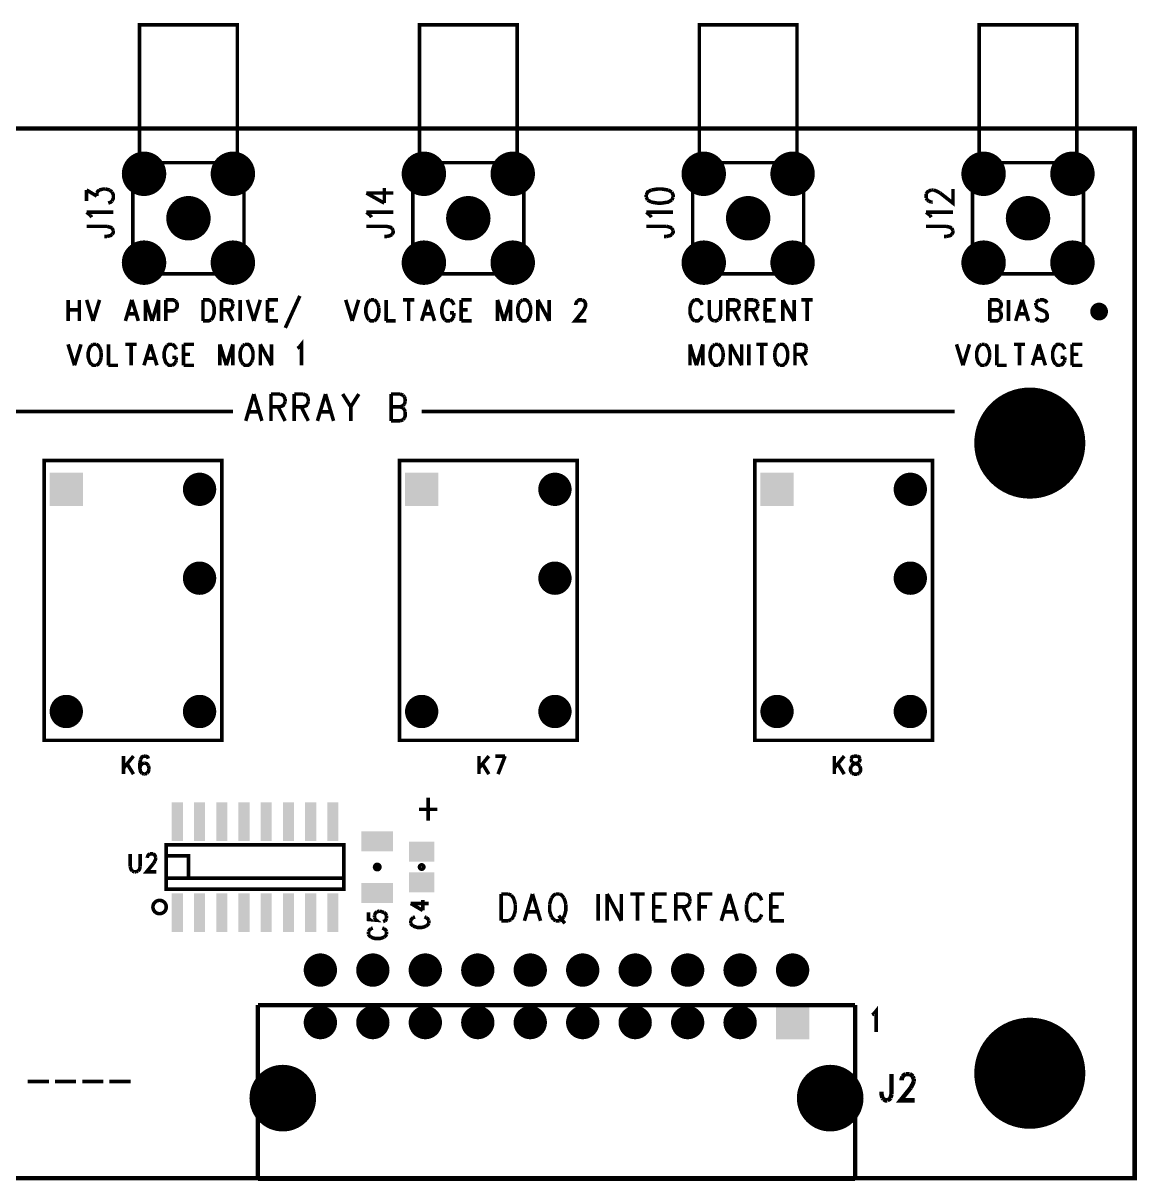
# Model space of a CAD drawing. Extents: x 7.99 to 15.49, y 7.55 to 10.6.
# Drawn here: x 12.978 to 15.485, y 7.994 to 10.599 of the extents above; entities that cross this region are included whole.
import ezdxf

# ---------------------------------------------------------------- set-up
doc = ezdxf.new("R2010")
doc.units = 0
doc.layers.get('0').update_dxf_attribs({"linetype": 'CONTINUOUS'})
doc.layers.add('ASSEMBLY_PHO', color=7, linetype='CONTINUOUS')

# ---------------------------------------------------------------- blocks, each defined once
blk = doc.blocks.new('ROUND_2')
at = {"const_width": 0.05}
blk.add_lwpolyline([(-0.025, 0, 1), (0.025, 0, 1)], format="xyb", close=True, dxfattribs=at)
blk = doc.blocks.new('SQUARE_3')
blk.add_solid([(-0.0375, -0.0375), (-0.0375, 0.0375), (0.0375, -0.0375), (0.0375, 0.0375)])
blk = doc.blocks.new('ROUND_4')
at = {"const_width": 0.0375}
blk.add_lwpolyline([(-0.01875, 0, 1), (0.01875, 0, 1)], format="xyb", close=True, dxfattribs=at)
blk = doc.blocks.new('ROUND_13')
at = {"const_width": 0.075}
blk.add_lwpolyline([(-0.0375, 0, 1), (0.0375, 0, 1)], format="xyb", close=True, dxfattribs=at)
blk = doc.blocks.new('ROUND_25')
at = {"const_width": 0.02}
blk.add_lwpolyline([(-0.01, 0, 1), (0.01, 0, 1)], format="xyb", close=True, dxfattribs=at)
blk = doc.blocks.new('RECTANGLE_72')
blk.add_solid([(-0.0355, -0.0225), (-0.0355, 0.0225), (0.0355, -0.0225), (0.0355, 0.0225)])
blk = doc.blocks.new('RECTANGLE_83')
blk.add_solid([(-0.0285, -0.0225), (-0.0285, 0.0225), (0.0285, -0.0225), (0.0285, 0.0225)])
blk = doc.blocks.new('ROUND_184')
at = {"const_width": 0.125}
blk.add_lwpolyline([(-0.0625, 0, 1), (0.0625, 0, 1)], format="xyb", close=True, dxfattribs=at)
blk = doc.blocks.new('RECTANGLE_200')
blk.add_solid([(-0.0125, -0.0435), (-0.0125, 0.0435), (0.0125, -0.0435), (0.0125, 0.0435)])

msp = doc.modelspace()

# ---------------------------------------------------------------- linework, layer by layer
at = {"layer": 'ASSEMBLY_PHO'}
for points, const_width in [([(13.24, 10.285), (13.24, 10.595), (13.46, 10.595), (13.46, 10.28401)], 0.008), ([(13.87, 10.285), (13.87, 10.595), (14.09, 10.595), (14.09, 10.28401)], 0.008), ([(14.5, 10.285), (14.5, 10.595), (14.72, 10.595), (14.72, 10.28401)], 0.008), ([(15.13, 10.285), (15.13, 10.595), (15.35, 10.595), (15.35, 10.28401)], 0.008), ([(8, 8), (15.48, 8), (15.48, 10.362), (8, 10.362), (8, 8)], 0.01), ([(13.225, 10.035), (13.225, 10.285), (13.475, 10.285), (13.475, 10.035), (13.225, 10.035)], 0.008), ([(13.855, 10.035), (13.855, 10.285), (14.105, 10.285), (14.105, 10.035), (13.855, 10.035)], 0.008), ([(14.485, 10.035), (14.485, 10.285), (14.735, 10.285), (14.735, 10.035), (14.485, 10.035)], 0.008), ([(15.115, 10.035), (15.115, 10.285), (15.365, 10.285), (15.365, 10.035), (15.115, 10.035)], 0.008), ([(13.12062, 10.19854), (13.12062, 10.22354)], 0.008), ([(13.12062, 10.22354), (13.14362, 10.2099)], 0.008), ([(13.14362, 10.21672), (13.1465, 10.22127), (13.14937, 10.22354)], 0.008), ([(13.14362, 10.2099), (13.14362, 10.21672)], 0.008), ([(13.14937, 10.22354), (13.158, 10.22581)], 0.008), ([(13.158, 10.22581), (13.16375, 10.22581)], 0.008), ([(13.16375, 10.22581), (13.17237, 10.22354)], 0.008), ([(13.17237, 10.22354), (13.17812, 10.219)], 0.008), ([(13.17812, 10.219), (13.181, 10.21218), (13.181, 10.20536), (13.17812, 10.19854)], 0.008), ([(13.75062, 10.21672), (13.79087, 10.194)], 0.008), ([(13.75062, 10.21672), (13.811, 10.21672)], 0.008), ([(13.79087, 10.194), (13.79087, 10.22809)], 0.008), ([(14.39212, 10.22354), (14.3835, 10.219), (14.38062, 10.21218)], 0.008), ([(14.38062, 10.21218), (14.38062, 10.20763)], 0.008), ([(14.4065, 10.22581), (14.39212, 10.22354)], 0.008), ([(14.41512, 10.22581), (14.4065, 10.22581)], 0.008), ([(14.4295, 10.22354), (14.41512, 10.22581)], 0.008), ([(14.43812, 10.219), (14.4295, 10.22354)], 0.008), ([(14.441, 10.20763), (14.441, 10.21218), (14.43812, 10.219)], 0.008), ([(15.01062, 10.21445), (15.0135, 10.219), (15.01637, 10.22127)], 0.008), ([(15.01062, 10.20536), (15.01062, 10.21445)], 0.008), ([(15.01637, 10.22127), (15.02212, 10.22354)], 0.008), ([(15.02212, 10.22354), (15.02787, 10.22354)], 0.008), ([(15.02787, 10.22354), (15.03362, 10.22127)], 0.008), ([(15.03362, 10.22127), (15.04225, 10.21672)], 0.008), ([(15.04225, 10.21672), (15.071, 10.194), (15.071, 10.22581)], 0.008), ([(13.17812, 10.19854), (13.17525, 10.19627), (13.1695, 10.194)], 0.008), ([(14.38062, 10.20763), (14.3835, 10.20081)], 0.008), ([(14.3835, 10.20081), (14.39212, 10.19627)], 0.008), ([(14.39212, 10.19627), (14.4065, 10.194), (14.41512, 10.194)], 0.008), ([(14.41512, 10.194), (14.4295, 10.19627), (14.43812, 10.20081)], 0.008), ([(14.43812, 10.20081), (14.441, 10.20763)], 0.008), ([(15.0135, 10.20081), (15.01062, 10.20536)], 0.008), ([(15.01637, 10.19854), (15.0135, 10.20081)], 0.008), ([(15.02212, 10.19627), (15.01637, 10.19854)], 0.008), ([(15.025, 10.19627), (15.02212, 10.19627)], 0.008), ([(13.12925, 10.16672), (13.12062, 10.17354)], 0.008), ([(13.12062, 10.17354), (13.181, 10.17354)], 0.008), ([(13.13212, 10.16218), (13.12925, 10.16672)], 0.008), ([(13.75925, 10.16672), (13.75062, 10.17354)], 0.008), ([(13.75062, 10.17354), (13.811, 10.17354)], 0.008), ([(13.76212, 10.16218), (13.75925, 10.16672)], 0.008), ([(14.38925, 10.16672), (14.38062, 10.17354)], 0.008), ([(14.38062, 10.17354), (14.441, 10.17354)], 0.008), ([(14.39212, 10.16218), (14.38925, 10.16672)], 0.008), ([(15.01925, 10.16672), (15.01062, 10.17354)], 0.008), ([(15.01062, 10.17354), (15.071, 10.17354)], 0.008), ([(15.02212, 10.16218), (15.01925, 10.16672)], 0.008), ([(13.12062, 10.14172), (13.16662, 10.14172)], 0.008), ([(13.16662, 10.14172), (13.17525, 10.13945), (13.17812, 10.13718)], 0.008), ([(13.17812, 10.13718), (13.181, 10.13263)], 0.008), ([(13.181, 10.13263), (13.181, 10.12809), (13.17812, 10.12354)], 0.008), ([(13.75062, 10.14172), (13.79662, 10.14172)], 0.008), ([(13.79662, 10.14172), (13.80525, 10.13945), (13.80812, 10.13718)], 0.008), ([(13.80812, 10.13718), (13.811, 10.13263)], 0.008), ([(13.811, 10.13263), (13.811, 10.12809), (13.80812, 10.12354)], 0.008), ([(14.38062, 10.14172), (14.42662, 10.14172)], 0.008), ([(14.42662, 10.14172), (14.43525, 10.13945), (14.43812, 10.13718)], 0.008), ([(14.43812, 10.13718), (14.441, 10.13263)], 0.008), ([(14.441, 10.13263), (14.441, 10.12809), (14.43812, 10.12354)], 0.008), ([(15.01062, 10.14172), (15.05662, 10.14172)], 0.008), ([(15.05662, 10.14172), (15.06525, 10.13945), (15.06812, 10.13718)], 0.008), ([(15.06812, 10.13718), (15.071, 10.13263)], 0.008), ([(15.071, 10.13263), (15.071, 10.12809), (15.06812, 10.12354)], 0.008), ([(13.16662, 10.119), (13.16087, 10.119)], 0.008), ([(13.17812, 10.12354), (13.17525, 10.12127), (13.16662, 10.119)], 0.008), ([(13.79662, 10.119), (13.79087, 10.119)], 0.008), ([(13.80812, 10.12354), (13.80525, 10.12127), (13.79662, 10.119)], 0.008), ([(14.42662, 10.119), (14.42087, 10.119)], 0.008), ([(14.43812, 10.12354), (14.43525, 10.12127), (14.42662, 10.119)], 0.008), ([(15.05662, 10.119), (15.05087, 10.119)], 0.008), ([(15.06812, 10.12354), (15.06525, 10.12127), (15.05662, 10.119)], 0.008), ([(13.45, 9.725), (11.9, 9.725), (11.9, 10.05)], 0.008), ([(13.079, 9.97625), (13.079, 9.929)], 0.008), ([(13.10445, 9.97625), (13.10445, 9.929)], 0.008), ([(13.12081, 9.97625), (13.13536, 9.929)], 0.008), ([(13.1499, 9.97625), (13.13536, 9.929)], 0.008), ([(13.22263, 9.97625), (13.20809, 9.929)], 0.008), ([(13.22263, 9.97625), (13.23718, 9.929)], 0.008), ([(13.25354, 9.97625), (13.25354, 9.929)], 0.008), ([(13.25354, 9.97625), (13.26809, 9.929)], 0.008), ([(13.28263, 9.97625), (13.26809, 9.929)], 0.008), ([(13.28263, 9.97625), (13.28263, 9.929)], 0.008), ([(13.299, 9.97625), (13.299, 9.929)], 0.008), ([(13.299, 9.97625), (13.31536, 9.97625), (13.32081, 9.974)], 0.008), ([(13.32081, 9.974), (13.32263, 9.97175)], 0.008), ([(13.38263, 9.97625), (13.38263, 9.929)], 0.008), ([(13.38263, 9.97625), (13.39536, 9.97625), (13.40081, 9.974)], 0.008), ([(13.40081, 9.974), (13.40445, 9.9695), (13.40627, 9.965), (13.40809, 9.95825), (13.40809, 9.947), (13.40627, 9.94025), (13.40445, 9.93575), (13.40081, 9.93125)], 0.008), ([(13.42445, 9.97625), (13.42445, 9.929)], 0.008), ([(13.42445, 9.97625), (13.44081, 9.97625)], 0.008), ([(13.44081, 9.97625), (13.44627, 9.974), (13.44809, 9.97175), (13.4499, 9.96725)], 0.008), ([(13.46627, 9.97625), (13.46627, 9.929)], 0.008), ([(13.48263, 9.97625), (13.49718, 9.929)], 0.008), ([(13.51172, 9.97625), (13.49718, 9.929)], 0.008), ([(13.52809, 9.97625), (13.52809, 9.929)], 0.008), ([(13.52809, 9.97625), (13.55172, 9.97625)], 0.008), ([(13.60081, 9.98525), (13.56809, 9.91325)], 0.008), ([(13.704, 9.97625), (13.71854, 9.929)], 0.008), ([(13.73309, 9.97625), (13.71854, 9.929)], 0.008), ([(13.75672, 9.974), (13.75309, 9.9695), (13.75127, 9.965), (13.74945, 9.95825), (13.74945, 9.947), (13.75127, 9.94025), (13.75309, 9.93575), (13.75672, 9.93125)], 0.008), ([(13.76036, 9.97625), (13.75672, 9.974)], 0.008), ([(13.76763, 9.97625), (13.76036, 9.97625)], 0.008), ([(13.7749, 9.9695), (13.77127, 9.974), (13.76763, 9.97625)], 0.008), ([(13.7949, 9.97625), (13.7949, 9.929)], 0.008), ([(13.83309, 9.97625), (13.85854, 9.97625)], 0.008), ([(13.84581, 9.97625), (13.84581, 9.929)], 0.008), ([(13.88945, 9.97625), (13.8749, 9.929)], 0.008), ([(13.88945, 9.97625), (13.904, 9.929)], 0.008), ([(13.92763, 9.974), (13.924, 9.9695), (13.92218, 9.965), (13.92036, 9.95825), (13.92036, 9.947), (13.92218, 9.94025), (13.924, 9.93575), (13.92763, 9.93125)], 0.008), ([(13.93854, 9.97625), (13.93127, 9.97625), (13.92763, 9.974)], 0.008), ([(13.94581, 9.9695), (13.94218, 9.974), (13.93854, 9.97625)], 0.008), ([(13.964, 9.97625), (13.964, 9.929)], 0.008), ([(13.964, 9.97625), (13.98763, 9.97625)], 0.008), ([(14.04581, 9.97625), (14.04581, 9.929)], 0.008), ([(14.04581, 9.97625), (14.06036, 9.929)], 0.008), ([(14.0749, 9.97625), (14.06036, 9.929)], 0.008), ([(14.0749, 9.97625), (14.0749, 9.929)], 0.008), ([(14.09854, 9.974), (14.0949, 9.9695)], 0.008), ([(14.10218, 9.97625), (14.09854, 9.974)], 0.008), ([(14.11672, 9.9695), (14.11309, 9.974), (14.10945, 9.97625), (14.10218, 9.97625)], 0.008), ([(14.13672, 9.97625), (14.13672, 9.929)], 0.008), ([(14.13672, 9.97625), (14.16218, 9.929)], 0.008), ([(14.16218, 9.97625), (14.16218, 9.929)], 0.008), ([(14.22218, 9.965), (14.22218, 9.96725), (14.224, 9.97175), (14.22581, 9.974)], 0.008), ([(14.22581, 9.974), (14.22945, 9.97625), (14.23672, 9.97625)], 0.008), ([(14.23672, 9.97625), (14.24036, 9.974), (14.24218, 9.97175), (14.244, 9.96725), (14.244, 9.96275), (14.24218, 9.95825), (14.23854, 9.9515)], 0.008), ([(14.4899, 9.97625), (14.48627, 9.974), (14.48263, 9.9695)], 0.008), ([(14.50081, 9.974), (14.49718, 9.97625), (14.4899, 9.97625)], 0.008), ([(14.50627, 9.965), (14.50445, 9.9695), (14.50081, 9.974)], 0.008), ([(14.52263, 9.97625), (14.52263, 9.9425)], 0.008), ([(14.54263, 9.93125), (14.54627, 9.93575), (14.54809, 9.9425), (14.54809, 9.97625)], 0.008), ([(14.56445, 9.97625), (14.56445, 9.929)], 0.008), ([(14.56445, 9.97625), (14.58081, 9.97625)], 0.008), ([(14.58081, 9.97625), (14.58627, 9.974), (14.58809, 9.97175), (14.5899, 9.96725)], 0.008), ([(14.60627, 9.97625), (14.60627, 9.929)], 0.008), ([(14.60627, 9.97625), (14.62263, 9.97625)], 0.008), ([(14.62263, 9.97625), (14.62809, 9.974), (14.6299, 9.97175)], 0.008), ([(14.64809, 9.97625), (14.64809, 9.929)], 0.008), ([(14.64809, 9.97625), (14.67172, 9.97625)], 0.008), ([(14.68809, 9.97625), (14.68809, 9.929)], 0.008), ([(14.68809, 9.97625), (14.71354, 9.929)], 0.008), ([(14.71354, 9.97625), (14.71354, 9.929)], 0.008), ([(14.7299, 9.97625), (14.75536, 9.97625)], 0.008), ([(14.74263, 9.97625), (14.74263, 9.929)], 0.008), ([(15.154, 9.97625), (15.154, 9.929)], 0.008), ([(15.154, 9.97625), (15.17036, 9.97625), (15.17581, 9.974)], 0.008), ([(15.17581, 9.974), (15.17763, 9.97175)], 0.008), ([(15.19581, 9.97625), (15.19581, 9.929)], 0.008), ([(15.22672, 9.97625), (15.21218, 9.929)], 0.008), ([(15.22672, 9.97625), (15.24127, 9.929)], 0.008), ([(15.26672, 9.97625), (15.26127, 9.974), (15.25763, 9.9695)], 0.008), ([(15.28309, 9.9695), (15.27945, 9.974), (15.274, 9.97625), (15.26672, 9.97625)], 0.008), ([(13.079, 9.95375), (13.10445, 9.95375)], 0.008), ([(13.32081, 9.95375), (13.31536, 9.9515), (13.299, 9.9515)], 0.008), ([(13.32263, 9.956), (13.32081, 9.95375)], 0.008), ([(13.32263, 9.97175), (13.32445, 9.96725), (13.32445, 9.9605), (13.32263, 9.956)], 0.008), ([(13.44081, 9.95375), (13.42445, 9.95375)], 0.008), ([(13.43718, 9.95375), (13.4499, 9.929)], 0.008), ([(13.4499, 9.96275), (13.44809, 9.95825), (13.44627, 9.956), (13.44081, 9.95375)], 0.008), ([(13.4499, 9.96725), (13.4499, 9.96275)], 0.008), ([(13.52809, 9.95375), (13.54263, 9.95375)], 0.008), ([(13.77672, 9.965), (13.7749, 9.9695)], 0.008), ([(13.77854, 9.95825), (13.77672, 9.965)], 0.008), ([(13.77854, 9.947), (13.77854, 9.95825)], 0.008), ([(13.94763, 9.965), (13.94581, 9.9695)], 0.008), ([(13.964, 9.95375), (13.97854, 9.95375)], 0.008), ([(14.0949, 9.9695), (14.09309, 9.965), (14.09127, 9.95825), (14.09127, 9.947), (14.09309, 9.94025), (14.0949, 9.93575)], 0.008), ([(14.11854, 9.965), (14.11672, 9.9695)], 0.008), ([(14.11854, 9.94025), (14.12036, 9.947), (14.12036, 9.95825), (14.11854, 9.965)], 0.008), ([(14.23854, 9.9515), (14.22036, 9.929), (14.24581, 9.929)], 0.008), ([(14.48081, 9.965), (14.479, 9.95825), (14.479, 9.947), (14.48081, 9.94025)], 0.008), ([(14.48263, 9.9695), (14.48081, 9.965)], 0.008), ([(14.58081, 9.95375), (14.56445, 9.95375)], 0.008), ([(14.57718, 9.95375), (14.5899, 9.929)], 0.008), ([(14.5899, 9.96275), (14.58809, 9.95825), (14.58627, 9.956), (14.58081, 9.95375)], 0.008), ([(14.5899, 9.96725), (14.5899, 9.96275)], 0.008), ([(14.62263, 9.95375), (14.60627, 9.95375)], 0.008), ([(14.619, 9.95375), (14.63172, 9.929)], 0.008), ([(14.6299, 9.95825), (14.62809, 9.956), (14.62263, 9.95375)], 0.008), ([(14.6299, 9.97175), (14.63172, 9.96725)], 0.008), ([(14.63172, 9.96275), (14.6299, 9.95825)], 0.008), ([(14.63172, 9.96725), (14.63172, 9.96275)], 0.008), ([(14.64809, 9.95375), (14.66263, 9.95375)], 0.008), ([(15.154, 9.95375), (15.17036, 9.95375), (15.17581, 9.9515)], 0.008), ([(15.17581, 9.956), (15.17036, 9.95375)], 0.008), ([(15.17763, 9.95825), (15.17581, 9.956)], 0.008), ([(15.17581, 9.9515), (15.17763, 9.94925)], 0.008), ([(15.17763, 9.97175), (15.17945, 9.96725), (15.17945, 9.96275), (15.17763, 9.95825)], 0.008), ([(15.17763, 9.94925), (15.17945, 9.94475), (15.17945, 9.938), (15.17763, 9.9335)], 0.008), ([(15.25763, 9.9695), (15.25763, 9.965)], 0.008), ([(15.25763, 9.965), (15.25945, 9.9605), (15.26127, 9.95825), (15.2649, 9.956)], 0.008), ([(15.2649, 9.956), (15.27581, 9.9515)], 0.008), ([(15.27581, 9.9515), (15.27945, 9.94925), (15.28127, 9.947), (15.28309, 9.9425), (15.28309, 9.93575), (15.27945, 9.93125), (15.274, 9.929), (15.26672, 9.929)], 0.008), ([(13.21354, 9.94475), (13.23172, 9.94475)], 0.008), ([(13.40081, 9.93125), (13.39536, 9.929), (13.38263, 9.929)], 0.008), ([(13.52809, 9.929), (13.55172, 9.929)], 0.008), ([(13.75672, 9.93125), (13.76036, 9.929), (13.76763, 9.929)], 0.008), ([(13.76763, 9.929), (13.77127, 9.93125), (13.7749, 9.93575)], 0.008), ([(13.7749, 9.93575), (13.77672, 9.94025)], 0.008), ([(13.77672, 9.94025), (13.77854, 9.947)], 0.008), ([(13.7949, 9.929), (13.81672, 9.929)], 0.008), ([(13.88036, 9.94475), (13.89854, 9.94475)], 0.008), ([(13.92763, 9.93125), (13.93127, 9.929), (13.93854, 9.929)], 0.008), ([(13.93854, 9.947), (13.94763, 9.947)], 0.008), ([(13.93854, 9.929), (13.94218, 9.93125), (13.94581, 9.93575)], 0.008), ([(13.94581, 9.93575), (13.94763, 9.94025)], 0.008), ([(13.94763, 9.94025), (13.94763, 9.947)], 0.008), ([(13.964, 9.929), (13.98763, 9.929)], 0.008), ([(14.0949, 9.93575), (14.09854, 9.93125)], 0.008), ([(14.09854, 9.93125), (14.10218, 9.929), (14.10945, 9.929), (14.11309, 9.93125), (14.11672, 9.93575)], 0.008), ([(14.11672, 9.93575), (14.11854, 9.94025)], 0.008), ([(14.48081, 9.94025), (14.48263, 9.93575)], 0.008), ([(14.48263, 9.93575), (14.48627, 9.93125), (14.4899, 9.929)], 0.008), ([(14.4899, 9.929), (14.49718, 9.929), (14.50081, 9.93125)], 0.008), ([(14.50081, 9.93125), (14.50445, 9.93575), (14.50627, 9.94025)], 0.008), ([(14.52263, 9.9425), (14.52445, 9.93575), (14.52809, 9.93125), (14.53354, 9.929)], 0.008), ([(14.53354, 9.929), (14.53718, 9.929), (14.54263, 9.93125)], 0.008), ([(14.64809, 9.929), (14.67172, 9.929)], 0.008), ([(15.17581, 9.93125), (15.17036, 9.929), (15.154, 9.929)], 0.008), ([(15.17763, 9.9335), (15.17581, 9.93125)], 0.008), ([(15.21763, 9.94475), (15.23581, 9.94475)], 0.008), ([(15.26672, 9.929), (15.26127, 9.93125), (15.25763, 9.93575)], 0.008), ([(13.079, 9.87625), (13.09354, 9.829)], 0.008), ([(13.10809, 9.87625), (13.09354, 9.829)], 0.008), ([(13.13172, 9.874), (13.12809, 9.8695), (13.12627, 9.865), (13.12445, 9.85825), (13.12445, 9.847), (13.12627, 9.84025), (13.12809, 9.83575), (13.13172, 9.83125)], 0.008), ([(13.13536, 9.87625), (13.13172, 9.874)], 0.008), ([(13.14263, 9.87625), (13.13536, 9.87625)], 0.008), ([(13.1499, 9.8695), (13.14627, 9.874), (13.14263, 9.87625)], 0.008), ([(13.1699, 9.87625), (13.1699, 9.829)], 0.008), ([(13.20809, 9.87625), (13.23354, 9.87625)], 0.008), ([(13.22081, 9.87625), (13.22081, 9.829)], 0.008), ([(13.26445, 9.87625), (13.2499, 9.829)], 0.008), ([(13.26445, 9.87625), (13.279, 9.829)], 0.008), ([(13.30263, 9.874), (13.299, 9.8695), (13.29718, 9.865), (13.29536, 9.85825), (13.29536, 9.847), (13.29718, 9.84025), (13.299, 9.83575), (13.30263, 9.83125)], 0.008), ([(13.31354, 9.87625), (13.30627, 9.87625), (13.30263, 9.874)], 0.008), ([(13.32081, 9.8695), (13.31718, 9.874), (13.31354, 9.87625)], 0.008), ([(13.339, 9.87625), (13.339, 9.829)], 0.008), ([(13.339, 9.87625), (13.36263, 9.87625)], 0.008), ([(13.42081, 9.87625), (13.42081, 9.829)], 0.008), ([(13.42081, 9.87625), (13.43536, 9.829)], 0.008), ([(13.4499, 9.87625), (13.43536, 9.829)], 0.008), ([(13.4499, 9.87625), (13.4499, 9.829)], 0.008), ([(13.47354, 9.874), (13.4699, 9.8695)], 0.008), ([(13.47718, 9.87625), (13.47354, 9.874)], 0.008), ([(13.49172, 9.8695), (13.48809, 9.874), (13.48445, 9.87625), (13.47718, 9.87625)], 0.008), ([(13.51172, 9.87625), (13.51172, 9.829)], 0.008), ([(13.51172, 9.87625), (13.53718, 9.829)], 0.008), ([(13.53718, 9.87625), (13.53718, 9.829)], 0.008), ([(13.59536, 9.86725), (13.599, 9.8695), (13.60445, 9.87625), (13.60445, 9.829)], 0.008), ([(14.479, 9.87625), (14.479, 9.829)], 0.008), ([(14.479, 9.87625), (14.49354, 9.829)], 0.008), ([(14.50809, 9.87625), (14.49354, 9.829)], 0.008), ([(14.50809, 9.87625), (14.50809, 9.829)], 0.008), ([(14.53172, 9.874), (14.52809, 9.8695), (14.52627, 9.865), (14.52445, 9.85825), (14.52445, 9.847), (14.52627, 9.84025), (14.52809, 9.83575), (14.53172, 9.83125)], 0.008), ([(14.53536, 9.87625), (14.53172, 9.874)], 0.008), ([(14.54263, 9.87625), (14.53536, 9.87625)], 0.008), ([(14.5499, 9.8695), (14.54627, 9.874), (14.54263, 9.87625)], 0.008), ([(14.5699, 9.87625), (14.5699, 9.829)], 0.008), ([(14.5699, 9.87625), (14.59536, 9.829)], 0.008), ([(14.59536, 9.87625), (14.59536, 9.829)], 0.008), ([(14.61172, 9.87625), (14.61172, 9.829)], 0.008), ([(14.62809, 9.87625), (14.65354, 9.87625)], 0.008), ([(14.64081, 9.87625), (14.64081, 9.829)], 0.008), ([(14.68081, 9.87625), (14.67718, 9.874), (14.67354, 9.8695)], 0.008), ([(14.69172, 9.874), (14.68809, 9.87625), (14.68081, 9.87625)], 0.008), ([(14.69172, 9.83125), (14.69536, 9.83575), (14.69718, 9.84025), (14.699, 9.847), (14.699, 9.85825), (14.69718, 9.865), (14.69536, 9.8695), (14.69172, 9.874)], 0.008), ([(14.71536, 9.87625), (14.71536, 9.829)], 0.008), ([(14.71536, 9.87625), (14.73172, 9.87625)], 0.008), ([(14.73172, 9.87625), (14.73718, 9.874), (14.739, 9.87175), (14.74081, 9.86725)], 0.008), ([(15.079, 9.87625), (15.09354, 9.829)], 0.008), ([(15.10809, 9.87625), (15.09354, 9.829)], 0.008), ([(15.13172, 9.874), (15.12809, 9.8695), (15.12627, 9.865), (15.12445, 9.85825), (15.12445, 9.847), (15.12627, 9.84025), (15.12809, 9.83575), (15.13172, 9.83125)], 0.008), ([(15.13536, 9.87625), (15.13172, 9.874)], 0.008), ([(15.14263, 9.87625), (15.13536, 9.87625)], 0.008), ([(15.1499, 9.8695), (15.14627, 9.874), (15.14263, 9.87625)], 0.008), ([(15.1699, 9.87625), (15.1699, 9.829)], 0.008), ([(15.20809, 9.87625), (15.23354, 9.87625)], 0.008), ([(15.22081, 9.87625), (15.22081, 9.829)], 0.008), ([(15.26445, 9.87625), (15.2499, 9.829)], 0.008), ([(15.26445, 9.87625), (15.279, 9.829)], 0.008), ([(15.30263, 9.874), (15.299, 9.8695), (15.29718, 9.865), (15.29536, 9.85825), (15.29536, 9.847), (15.29718, 9.84025), (15.299, 9.83575), (15.30263, 9.83125)], 0.008), ([(15.31354, 9.87625), (15.30627, 9.87625), (15.30263, 9.874)], 0.008), ([(15.32081, 9.8695), (15.31718, 9.874), (15.31354, 9.87625)], 0.008), ([(15.339, 9.87625), (15.339, 9.829)], 0.008), ([(15.339, 9.87625), (15.36263, 9.87625)], 0.008), ([(13.15172, 9.865), (13.1499, 9.8695)], 0.008), ([(13.15354, 9.85825), (13.15172, 9.865)], 0.008), ([(13.15172, 9.84025), (13.15354, 9.847)], 0.008), ([(13.15354, 9.847), (13.15354, 9.85825)], 0.008), ([(13.25536, 9.84475), (13.27354, 9.84475)], 0.008), ([(13.31354, 9.847), (13.32263, 9.847)], 0.008), ([(13.32263, 9.865), (13.32081, 9.8695)], 0.008), ([(13.32263, 9.84025), (13.32263, 9.847)], 0.008), ([(13.339, 9.85375), (13.35354, 9.85375)], 0.008), ([(13.4699, 9.8695), (13.46809, 9.865), (13.46627, 9.85825), (13.46627, 9.847), (13.46809, 9.84025), (13.4699, 9.83575)], 0.008), ([(13.49354, 9.865), (13.49172, 9.8695)], 0.008), ([(13.49354, 9.84025), (13.49536, 9.847), (13.49536, 9.85825), (13.49354, 9.865)], 0.008), ([(14.55172, 9.865), (14.5499, 9.8695)], 0.008), ([(14.55354, 9.85825), (14.55172, 9.865)], 0.008), ([(14.55172, 9.84025), (14.55354, 9.847)], 0.008), ([(14.55354, 9.847), (14.55354, 9.85825)], 0.008), ([(14.67172, 9.865), (14.6699, 9.85825)], 0.008), ([(14.6699, 9.85825), (14.6699, 9.847)], 0.008), ([(14.6699, 9.847), (14.67172, 9.84025)], 0.008), ([(14.67354, 9.8695), (14.67172, 9.865)], 0.008), ([(14.73172, 9.85375), (14.71536, 9.85375)], 0.008), ([(14.72809, 9.85375), (14.74081, 9.829)], 0.008), ([(14.74081, 9.86275), (14.739, 9.85825), (14.73718, 9.856), (14.73172, 9.85375)], 0.008), ([(14.74081, 9.86725), (14.74081, 9.86275)], 0.008), ([(15.15172, 9.865), (15.1499, 9.8695)], 0.008), ([(15.15354, 9.85825), (15.15172, 9.865)], 0.008), ([(15.15172, 9.84025), (15.15354, 9.847)], 0.008), ([(15.15354, 9.847), (15.15354, 9.85825)], 0.008), ([(15.25536, 9.84475), (15.27354, 9.84475)], 0.008), ([(15.31354, 9.847), (15.32263, 9.847)], 0.008), ([(15.32263, 9.865), (15.32081, 9.8695)], 0.008), ([(15.32263, 9.84025), (15.32263, 9.847)], 0.008), ([(15.339, 9.85375), (15.35354, 9.85375)], 0.008), ([(13.13172, 9.83125), (13.13536, 9.829), (13.14263, 9.829)], 0.008), ([(13.14263, 9.829), (13.14627, 9.83125), (13.1499, 9.83575)], 0.008), ([(13.1499, 9.83575), (13.15172, 9.84025)], 0.008), ([(13.1699, 9.829), (13.19172, 9.829)], 0.008), ([(13.30263, 9.83125), (13.30627, 9.829), (13.31354, 9.829)], 0.008), ([(13.31354, 9.829), (13.31718, 9.83125), (13.32081, 9.83575)], 0.008), ([(13.32081, 9.83575), (13.32263, 9.84025)], 0.008), ([(13.339, 9.829), (13.36263, 9.829)], 0.008), ([(13.4699, 9.83575), (13.47354, 9.83125)], 0.008), ([(13.47354, 9.83125), (13.47718, 9.829), (13.48445, 9.829), (13.48809, 9.83125), (13.49172, 9.83575)], 0.008), ([(13.49172, 9.83575), (13.49354, 9.84025)], 0.008), ([(14.53172, 9.83125), (14.53536, 9.829), (14.54263, 9.829)], 0.008), ([(14.54263, 9.829), (14.54627, 9.83125), (14.5499, 9.83575)], 0.008), ([(14.5499, 9.83575), (14.55172, 9.84025)], 0.008), ([(14.67172, 9.84025), (14.67354, 9.83575)], 0.008), ([(14.67354, 9.83575), (14.67718, 9.83125), (14.68081, 9.829)], 0.008), ([(14.68081, 9.829), (14.68809, 9.829), (14.69172, 9.83125)], 0.008), ([(15.13172, 9.83125), (15.13536, 9.829), (15.14263, 9.829)], 0.008), ([(15.14263, 9.829), (15.14627, 9.83125), (15.1499, 9.83575)], 0.008), ([(15.1499, 9.83575), (15.15172, 9.84025)], 0.008), ([(15.1699, 9.829), (15.19172, 9.829)], 0.008), ([(15.30263, 9.83125), (15.30627, 9.829), (15.31354, 9.829)], 0.008), ([(15.31354, 9.829), (15.31718, 9.83125), (15.32081, 9.83575)], 0.008), ([(15.32081, 9.83575), (15.32263, 9.84025)], 0.008), ([(15.339, 9.829), (15.36263, 9.829)], 0.008), ([(13.49718, 9.76437), (13.479, 9.704)], 0.008), ([(13.49718, 9.76437), (13.51536, 9.704)], 0.008), ([(13.53581, 9.76437), (13.53581, 9.704)], 0.008), ([(13.53581, 9.76437), (13.55627, 9.76437)], 0.008), ([(13.55627, 9.76437), (13.56309, 9.7615), (13.56536, 9.75862)], 0.008), ([(13.56536, 9.74137), (13.56309, 9.7385), (13.55627, 9.73562)], 0.008), ([(13.56536, 9.75862), (13.56763, 9.75287)], 0.008), ([(13.56763, 9.74712), (13.56536, 9.74137)], 0.008), ([(13.56763, 9.75287), (13.56763, 9.74712)], 0.008), ([(13.58809, 9.76437), (13.58809, 9.704)], 0.008), ([(13.58809, 9.76437), (13.60854, 9.76437)], 0.008), ([(13.60854, 9.76437), (13.61536, 9.7615), (13.61763, 9.75862)], 0.008), ([(13.61763, 9.74137), (13.61536, 9.7385), (13.60854, 9.73562)], 0.008), ([(13.61763, 9.75862), (13.6199, 9.75287)], 0.008), ([(13.6199, 9.74712), (13.61763, 9.74137)], 0.008), ([(13.6199, 9.75287), (13.6199, 9.74712)], 0.008), ([(13.65854, 9.76437), (13.64036, 9.704)], 0.008), ([(13.65854, 9.76437), (13.67672, 9.704)], 0.008), ([(13.69718, 9.76437), (13.71536, 9.73562)], 0.008), ([(13.73354, 9.76437), (13.71536, 9.73562)], 0.008), ([(13.80627, 9.76437), (13.80627, 9.704)], 0.008), ([(13.80627, 9.76437), (13.82672, 9.76437)], 0.008), ([(13.82672, 9.76437), (13.83354, 9.7615)], 0.008), ([(13.83354, 9.7615), (13.83581, 9.75862)], 0.008), ([(13.83581, 9.74137), (13.83354, 9.7385)], 0.008), ([(13.83581, 9.75862), (13.83809, 9.75287)], 0.008), ([(13.83809, 9.74712), (13.83581, 9.74137)], 0.008), ([(13.83809, 9.75287), (13.83809, 9.74712)], 0.008), ([(13.48581, 9.72412), (13.50854, 9.72412)], 0.008), ([(13.55627, 9.73562), (13.53581, 9.73562)], 0.008), ([(13.55172, 9.73562), (13.56763, 9.704)], 0.008), ([(13.60854, 9.73562), (13.58809, 9.73562)], 0.008), ([(13.604, 9.73562), (13.6199, 9.704)], 0.008), ([(13.64718, 9.72412), (13.6699, 9.72412)], 0.008), ([(13.71536, 9.73562), (13.71536, 9.704)], 0.008), ([(13.80627, 9.73562), (13.82672, 9.73562)], 0.008), ([(13.83354, 9.7385), (13.82672, 9.73562)], 0.008), ([(13.82672, 9.73562), (13.83354, 9.73275)], 0.008), ([(13.83354, 9.73275), (13.83581, 9.72987)], 0.008), ([(13.83581, 9.72987), (13.83809, 9.72412)], 0.008), ([(13.83809, 9.72412), (13.83809, 9.7155), (13.83581, 9.70975)], 0.008), ([(15.075, 9.725), (13.875, 9.725)], 0.008), ([(13.82672, 9.704), (13.80627, 9.704)], 0.008), ([(13.83354, 9.70687), (13.82672, 9.704)], 0.008), ([(13.83581, 9.70975), (13.83354, 9.70687)], 0.008), ([(13.025, 9.615), (13.025, 8.985), (13.425, 8.985), (13.425, 9.615), (13.025, 9.615)], 0.008), ([(13.825, 9.615), (13.825, 8.985), (14.225, 8.985), (14.225, 9.615), (13.825, 9.615)], 0.008), ([(14.625, 9.615), (14.625, 8.985), (15.025, 8.985), (15.025, 9.615), (14.625, 9.615)], 0.008), ([(13.204, 8.94968), (13.204, 8.909)], 0.008), ([(13.22627, 8.94968), (13.204, 8.92256)], 0.008), ([(13.21195, 8.93225), (13.22627, 8.909)], 0.008), ([(13.24218, 8.94193), (13.24059, 8.93225), (13.24059, 8.92256), (13.24218, 8.91481), (13.24536, 8.91093)], 0.008), ([(13.25013, 8.94968), (13.24536, 8.94775), (13.24218, 8.94193)], 0.008), ([(13.25013, 8.93418), (13.24536, 8.93225), (13.24218, 8.92837)], 0.008), ([(13.25331, 8.94968), (13.25013, 8.94968)], 0.008), ([(13.25172, 8.93418), (13.25013, 8.93418)], 0.008), ([(13.25968, 8.92837), (13.2565, 8.93225), (13.25172, 8.93418)], 0.008), ([(13.25968, 8.94387), (13.25809, 8.94775), (13.25331, 8.94968)], 0.008), ([(14.004, 8.94968), (14.004, 8.909)], 0.008), ([(14.02627, 8.94968), (14.004, 8.92256)], 0.008), ([(14.01195, 8.93225), (14.02627, 8.909)], 0.008), ([(14.04059, 8.94968), (14.06286, 8.94968)], 0.008), ([(14.06286, 8.94968), (14.04695, 8.909)], 0.008), ([(14.804, 8.94968), (14.804, 8.909)], 0.008), ([(14.82627, 8.94968), (14.804, 8.92256)], 0.008), ([(14.81195, 8.93225), (14.82627, 8.909)], 0.008), ([(14.84854, 8.94968), (14.84377, 8.94775), (14.84218, 8.94387)], 0.008), ([(14.84218, 8.94387), (14.84218, 8.94), (14.84377, 8.93612)], 0.008), ([(14.84218, 8.92643), (14.84536, 8.93031), (14.85013, 8.93225)], 0.008), ([(14.84377, 8.93612), (14.84695, 8.93418)], 0.008), ([(14.84695, 8.93418), (14.85331, 8.93225)], 0.008), ([(14.8549, 8.94968), (14.84854, 8.94968)], 0.008), ([(14.85013, 8.93225), (14.8565, 8.93418)], 0.008), ([(14.85331, 8.93225), (14.85809, 8.93031), (14.86127, 8.92643)], 0.008), ([(14.86127, 8.94387), (14.85968, 8.94775), (14.8549, 8.94968)], 0.008), ([(14.8565, 8.93418), (14.85968, 8.93612)], 0.008), ([(14.85968, 8.93612), (14.86127, 8.94), (14.86127, 8.94387)], 0.008), ([(13.24218, 8.92837), (13.24059, 8.92256)], 0.008), ([(13.24536, 8.91093), (13.25013, 8.909)], 0.008), ([(13.25013, 8.909), (13.25172, 8.909)], 0.008), ([(13.25172, 8.909), (13.2565, 8.91093)], 0.008), ([(13.2565, 8.91093), (13.25968, 8.91481), (13.26127, 8.92062)], 0.008), ([(13.26127, 8.92062), (13.26127, 8.92256), (13.25968, 8.92837)], 0.008), ([(14.84218, 8.91287), (14.84059, 8.91675), (14.84059, 8.92256), (14.84218, 8.92643)], 0.008), ([(14.84377, 8.91093), (14.84218, 8.91287)], 0.008), ([(14.84854, 8.909), (14.84377, 8.91093)], 0.008), ([(14.8549, 8.909), (14.84854, 8.909)], 0.008), ([(14.85968, 8.91093), (14.8549, 8.909)], 0.008), ([(14.86127, 8.91287), (14.85968, 8.91093)], 0.008), ([(14.86127, 8.92643), (14.86286, 8.92256), (14.86286, 8.91675), (14.86127, 8.91287)], 0.008), ([(13.88945, 8.85575), (13.88945, 8.804)], 0.008), ([(13.869, 8.82987), (13.9099, 8.82987)], 0.008), ([(13.3, 8.75), (13.7, 8.75), (13.7, 8.65), (13.3, 8.65), (13.3, 8.75)], 0.008), ([(13.219, 8.72968), (13.219, 8.70062)], 0.008), ([(13.24127, 8.70062), (13.24127, 8.72968)], 0.008), ([(13.25718, 8.72193), (13.25877, 8.72581), (13.26036, 8.72775), (13.26354, 8.72968)], 0.008), ([(13.26354, 8.72968), (13.2699, 8.72968)], 0.008), ([(13.2699, 8.72968), (13.27309, 8.72775), (13.27468, 8.72581), (13.27627, 8.72193)], 0.008), ([(13.35, 8.675), (13.35, 8.725), (13.3, 8.725)], 0.008), ([(13.219, 8.70062), (13.22059, 8.69481), (13.22377, 8.69093)], 0.008), ([(13.2365, 8.69093), (13.23968, 8.69481), (13.24127, 8.70062)], 0.008), ([(13.2715, 8.70837), (13.25559, 8.689), (13.27786, 8.689)], 0.008), ([(13.25718, 8.72), (13.25718, 8.72193)], 0.008), ([(13.27468, 8.71418), (13.2715, 8.70837)], 0.008), ([(13.27627, 8.72193), (13.27627, 8.71806), (13.27468, 8.71418)], 0.008), ([(13.22377, 8.69093), (13.22854, 8.689)], 0.008), ([(13.22854, 8.689), (13.23172, 8.689)], 0.008), ([(13.23172, 8.689), (13.2365, 8.69093)], 0.008), ([(13.3, 8.675), (13.7, 8.675)], 0.008), ([(13.87743, 8.60218), (13.87743, 8.62604)], 0.008), ([(14.054, 8.63937), (14.054, 8.579)], 0.008), ([(14.054, 8.63937), (14.0699, 8.63937)], 0.008), ([(14.0699, 8.63937), (14.07672, 8.6365)], 0.008), ([(14.07672, 8.6365), (14.08127, 8.63075), (14.08354, 8.625)], 0.008), ([(14.08354, 8.625), (14.08581, 8.61637)], 0.008), ([(14.12445, 8.63937), (14.10627, 8.579)], 0.008), ([(14.12445, 8.63937), (14.14263, 8.579)], 0.008), ([(14.16763, 8.63075), (14.16536, 8.625), (14.16309, 8.61637)], 0.008), ([(14.17672, 8.63937), (14.17218, 8.6365), (14.16763, 8.63075)], 0.008), ([(14.18581, 8.63937), (14.17672, 8.63937)], 0.008), ([(14.1949, 8.63075), (14.19036, 8.6365), (14.18581, 8.63937)], 0.008), ([(14.19945, 8.61637), (14.19718, 8.625), (14.1949, 8.63075)], 0.008), ([(14.27218, 8.63937), (14.27218, 8.579)], 0.008), ([(14.29263, 8.63937), (14.29263, 8.579)], 0.008), ([(14.29263, 8.63937), (14.32445, 8.579)], 0.008), ([(14.32445, 8.63937), (14.32445, 8.579)], 0.008), ([(14.3449, 8.63937), (14.37672, 8.63937)], 0.008), ([(14.36081, 8.63937), (14.36081, 8.579)], 0.008), ([(14.39718, 8.63937), (14.39718, 8.579)], 0.008), ([(14.39718, 8.63937), (14.42672, 8.63937)], 0.008), ([(14.44718, 8.63937), (14.44718, 8.579)], 0.008), ([(14.44718, 8.63937), (14.46763, 8.63937)], 0.008), ([(14.46763, 8.63937), (14.47445, 8.6365), (14.47672, 8.63362)], 0.008), ([(14.47672, 8.63362), (14.479, 8.62787)], 0.008), ([(14.479, 8.62212), (14.47672, 8.61637)], 0.008), ([(14.479, 8.62787), (14.479, 8.62212)], 0.008), ([(14.49945, 8.63937), (14.49945, 8.579)], 0.008), ([(14.49945, 8.63937), (14.529, 8.63937)], 0.008), ([(14.56763, 8.63937), (14.54945, 8.579)], 0.008), ([(14.56763, 8.63937), (14.58581, 8.579)], 0.008), ([(14.60854, 8.625), (14.60627, 8.61637)], 0.008), ([(14.61081, 8.63075), (14.60854, 8.625)], 0.008), ([(14.6199, 8.63937), (14.61536, 8.6365), (14.61081, 8.63075)], 0.008), ([(14.629, 8.63937), (14.6199, 8.63937)], 0.008), ([(14.63354, 8.6365), (14.629, 8.63937)], 0.008), ([(14.64036, 8.625), (14.63809, 8.63075), (14.63354, 8.6365)], 0.008), ([(14.66081, 8.63937), (14.66081, 8.579)], 0.008), ([(14.66081, 8.63937), (14.69036, 8.63937)], 0.008), ([(13.75531, 8.59786), (13.75531, 8.58195), (13.77275, 8.58036), (13.77081, 8.58195), (13.76887, 8.58672)], 0.008), ([(13.76887, 8.5915), (13.77081, 8.59627), (13.77468, 8.59945)], 0.008), ([(13.77468, 8.59945), (13.7805, 8.60104)], 0.008), ([(13.7805, 8.60104), (13.78437, 8.59945)], 0.008), ([(13.78437, 8.59945), (13.79018, 8.59786)], 0.008), ([(13.79018, 8.59786), (13.79406, 8.59468), (13.796, 8.5899)], 0.008), ([(13.85031, 8.61809), (13.87743, 8.60218)], 0.008), ([(13.85031, 8.61809), (13.891, 8.61809)], 0.008), ([(14.08354, 8.59337), (14.08127, 8.58762)], 0.008), ([(14.08581, 8.602), (14.08354, 8.59337)], 0.008), ([(14.08581, 8.61637), (14.08581, 8.602)], 0.008), ([(14.11309, 8.59912), (14.13581, 8.59912)], 0.008), ([(14.16309, 8.61637), (14.16309, 8.602), (14.16536, 8.59337)], 0.008), ([(14.16536, 8.59337), (14.16763, 8.58762)], 0.008), ([(14.1949, 8.58762), (14.19718, 8.59337)], 0.008), ([(14.19718, 8.59337), (14.19945, 8.602), (14.19945, 8.61637)], 0.008), ([(14.39718, 8.61062), (14.41536, 8.61062)], 0.008), ([(14.46763, 8.61062), (14.44718, 8.61062)], 0.008), ([(14.46309, 8.61062), (14.479, 8.579)], 0.008), ([(14.47672, 8.61637), (14.47445, 8.6135), (14.46763, 8.61062)], 0.008), ([(14.49945, 8.61062), (14.51763, 8.61062)], 0.008), ([(14.55627, 8.59912), (14.579, 8.59912)], 0.008), ([(14.60627, 8.61637), (14.60627, 8.602), (14.60854, 8.59337)], 0.008), ([(14.60854, 8.59337), (14.61081, 8.58762)], 0.008), ([(14.63809, 8.58762), (14.64036, 8.59337)], 0.008), ([(14.66081, 8.61062), (14.679, 8.61062)], 0.008), ([(13.76887, 8.58672), (13.76887, 8.5915)], 0.008), ([(13.79212, 8.57877), (13.78825, 8.57718)], 0.008), ([(13.796, 8.58513), (13.79406, 8.58036), (13.79212, 8.57877)], 0.008), ([(13.796, 8.5899), (13.796, 8.58513)], 0.008), ([(13.85612, 8.58627), (13.85225, 8.58309), (13.85031, 8.5799)], 0.008), ([(13.85031, 8.5799), (13.85031, 8.57354)], 0.008), ([(13.85031, 8.57354), (13.85225, 8.57036), (13.85612, 8.56718)], 0.008), ([(13.86, 8.58786), (13.85612, 8.58627)], 0.008), ([(13.85612, 8.56718), (13.86, 8.56559), (13.86581, 8.564), (13.8755, 8.564), (13.88131, 8.56559), (13.88518, 8.56718)], 0.008), ([(13.88518, 8.58627), (13.88131, 8.58786)], 0.008), ([(13.891, 8.5799), (13.88906, 8.58309), (13.88518, 8.58627)], 0.008), ([(13.88518, 8.56718), (13.88906, 8.57036), (13.891, 8.57354)], 0.008), ([(13.891, 8.57354), (13.891, 8.5799)], 0.008), ([(14.0699, 8.579), (14.054, 8.579)], 0.008), ([(14.07672, 8.58187), (14.0699, 8.579)], 0.008), ([(14.08127, 8.58762), (14.07672, 8.58187)], 0.008), ([(14.16763, 8.58762), (14.17218, 8.58187)], 0.008), ([(14.17218, 8.58187), (14.17672, 8.579)], 0.008), ([(14.17672, 8.579), (14.18581, 8.579)], 0.008), ([(14.18354, 8.5905), (14.19718, 8.57325)], 0.008), ([(14.18581, 8.579), (14.19036, 8.58187)], 0.008), ([(14.19036, 8.58187), (14.1949, 8.58762)], 0.008), ([(14.39718, 8.579), (14.42672, 8.579)], 0.008), ([(14.61081, 8.58762), (14.61536, 8.58187)], 0.008), ([(14.61536, 8.58187), (14.6199, 8.579)], 0.008), ([(14.6199, 8.579), (14.629, 8.579), (14.63354, 8.58187)], 0.008), ([(14.63354, 8.58187), (14.63809, 8.58762)], 0.008), ([(14.66081, 8.579), (14.69036, 8.579)], 0.008), ([(13.76112, 8.56127), (13.75725, 8.55809), (13.75531, 8.5549)], 0.008), ([(13.75531, 8.5549), (13.75531, 8.54854)], 0.008), ([(13.75531, 8.54854), (13.75725, 8.54536), (13.76112, 8.54218)], 0.008), ([(13.765, 8.56286), (13.76112, 8.56127)], 0.008), ([(13.76112, 8.54218), (13.765, 8.54059), (13.77081, 8.539), (13.7805, 8.539), (13.78631, 8.54059), (13.79018, 8.54218)], 0.008), ([(13.79018, 8.56127), (13.78631, 8.56286)], 0.008), ([(13.796, 8.5549), (13.79406, 8.55809), (13.79018, 8.56127)], 0.008), ([(13.79018, 8.54218), (13.79406, 8.54536), (13.796, 8.54854)], 0.008), ([(13.796, 8.54854), (13.796, 8.5549)], 0.008), ([(13.50625, 7.99881), (13.50625, 8.38937)], 0.01), ([(13.50625, 8.38937), (14.85074, 8.38937)], 0.01), ([(14.85074, 8.38937), (14.85074, 7.99881)], 0.01), ([(14.889, 8.36725), (14.89263, 8.3695)], 0.008), ([(14.89263, 8.3695), (14.89809, 8.37625), (14.89809, 8.329)], 0.008), ([(14.93272, 8.23406), (14.93272, 8.18906)], 0.01), ([(14.95545, 8.22), (14.95545, 8.22281), (14.95772, 8.22843)], 0.01), ([(14.95772, 8.22843), (14.96, 8.23125), (14.96454, 8.23406)], 0.01), ([(14.96454, 8.23406), (14.97363, 8.23406)], 0.01), ([(14.97363, 8.23406), (14.97818, 8.23125), (14.98045, 8.22843)], 0.01), ([(14.98045, 8.22843), (14.98272, 8.22281)], 0.01), ([(12.98809, 8.2175), (13.03581, 8.2175)], 0.008), ([(13.04945, 8.2175), (13.09718, 8.2175)], 0.008), ([(13.11081, 8.2175), (13.15854, 8.2175)], 0.008), ([(13.17218, 8.2175), (13.2199, 8.2175)], 0.008), ([(14.9759, 8.20312), (14.95318, 8.175), (14.985, 8.175)], 0.01), ([(14.98272, 8.21718), (14.98045, 8.21156), (14.9759, 8.20312)], 0.01), ([(14.98272, 8.22281), (14.98272, 8.21718)], 0.01), ([(14.91227, 8.18062), (14.91, 8.18906), (14.91, 8.19468)], 0.01), ([(14.91454, 8.17781), (14.91227, 8.18062)], 0.01), ([(14.92363, 8.175), (14.91909, 8.175), (14.91454, 8.17781)], 0.01), ([(14.93045, 8.18062), (14.92818, 8.17781), (14.92363, 8.175)], 0.01), ([(14.93272, 8.18906), (14.93045, 8.18062)], 0.01), ([(14.85074, 7.99881), (13.50625, 7.99881)], 0.01)]:
    msp.add_lwpolyline(points, dxfattribs=dict(at, const_width=const_width))
for points, const_width in [([(13.77, 8.7, 1), (13.78, 8.7, 1)], 0.01), ([(13.87107, 8.7, 1), (13.87893, 8.7, 1)], 0.01), ([(13.27, 8.61, 1), (13.3, 8.61, 1)], 0.008)]:
    msp.add_lwpolyline(points, format="xyb", close=True, dxfattribs=dict(at, const_width=const_width))

# ---------------------------------------------------------------- block references
for name, p in [('ROUND_2', (13.25, 10.26)), ('ROUND_2', (13.45, 10.26)), ('ROUND_2', (13.88, 10.26)), ('ROUND_2', (14.08, 10.26)), ('ROUND_2', (14.51, 10.26)), ('ROUND_2', (14.71, 10.26)), ('ROUND_2', (15.14, 10.26)), ('ROUND_2', (15.34, 10.26)), ('ROUND_2', (13.35, 10.16)), ('ROUND_2', (13.98, 10.16)), ('ROUND_2', (14.61, 10.16)), ('ROUND_2', (15.24, 10.16)), ('ROUND_2', (13.25, 10.06)), ('ROUND_2', (13.45, 10.06)), ('ROUND_2', (13.88, 10.06)), ('ROUND_2', (14.08, 10.06)), ('ROUND_2', (14.51, 10.06)), ('ROUND_2', (14.71, 10.06)), ('ROUND_2', (15.14, 10.06)), ('ROUND_2', (15.34, 10.06)), ('ROUND_25', (15.4, 9.95)), ('ROUND_184', (15.244, 9.654)), ('SQUARE_3', (13.075, 9.55)), ('ROUND_4', (13.375, 9.55)), ('SQUARE_3', (13.875, 9.55)), ('ROUND_4', (14.175, 9.55)), ('SQUARE_3', (14.675, 9.55)), ('ROUND_4', (14.975, 9.55)), ('ROUND_4', (13.375, 9.35)), ('ROUND_4', (14.175, 9.35)), ('ROUND_4', (14.975, 9.35)), ('ROUND_4', (13.075, 9.05)), ('ROUND_4', (13.375, 9.05)), ('ROUND_4', (13.875, 9.05)), ('ROUND_4', (14.175, 9.05)), ('ROUND_4', (14.675, 9.05)), ('ROUND_4', (14.975, 9.05)), ('RECTANGLE_200', (13.325, 8.80236)), ('RECTANGLE_200', (13.375, 8.80236)), ('RECTANGLE_200', (13.425, 8.80236)), ('RECTANGLE_200', (13.475, 8.80236)), ('RECTANGLE_200', (13.525, 8.80236)), ('RECTANGLE_200', (13.575, 8.80236)), ('RECTANGLE_200', (13.625, 8.80236)), ('RECTANGLE_200', (13.675, 8.80236)), ('RECTANGLE_72', (13.775, 8.75807)), ('RECTANGLE_83', (13.875, 8.73444)), ('RECTANGLE_83', (13.875, 8.66555)), ('RECTANGLE_72', (13.775, 8.64192)), ('RECTANGLE_200', (13.325, 8.59764)), ('RECTANGLE_200', (13.375, 8.59764)), ('RECTANGLE_200', (13.425, 8.59764)), ('RECTANGLE_200', (13.475, 8.59764)), ('RECTANGLE_200', (13.525, 8.59764)), ('RECTANGLE_200', (13.575, 8.59764)), ('RECTANGLE_200', (13.625, 8.59764)), ('RECTANGLE_200', (13.675, 8.59764)), ('ROUND_4', (13.647, 8.46811)), ('ROUND_4', (13.76511, 8.46811)), ('ROUND_4', (13.88322, 8.46811)), ('ROUND_4', (14.00133, 8.46811)), ('ROUND_4', (14.11944, 8.46811)), ('ROUND_4', (14.23755, 8.46811)), ('ROUND_4', (14.35566, 8.46811)), ('ROUND_4', (14.47377, 8.46811)), ('ROUND_4', (14.59188, 8.46811)), ('ROUND_4', (14.71, 8.46811)), ('ROUND_4', (13.647, 8.35)), ('ROUND_4', (13.76511, 8.35)), ('ROUND_4', (13.88322, 8.35)), ('ROUND_4', (14.00133, 8.35)), ('ROUND_4', (14.11944, 8.35)), ('ROUND_4', (14.23755, 8.35)), ('ROUND_4', (14.35566, 8.35)), ('ROUND_4', (14.47377, 8.35)), ('ROUND_4', (14.59188, 8.35)), ('SQUARE_3', (14.71, 8.35)), ('ROUND_184', (15.244, 8.236)), ('ROUND_13', (13.56236, 8.17992)), ('ROUND_13', (14.79464, 8.17992))]:
    msp.add_blockref(name, p, dxfattribs=at)

doc.saveas('drawing.dxf')
